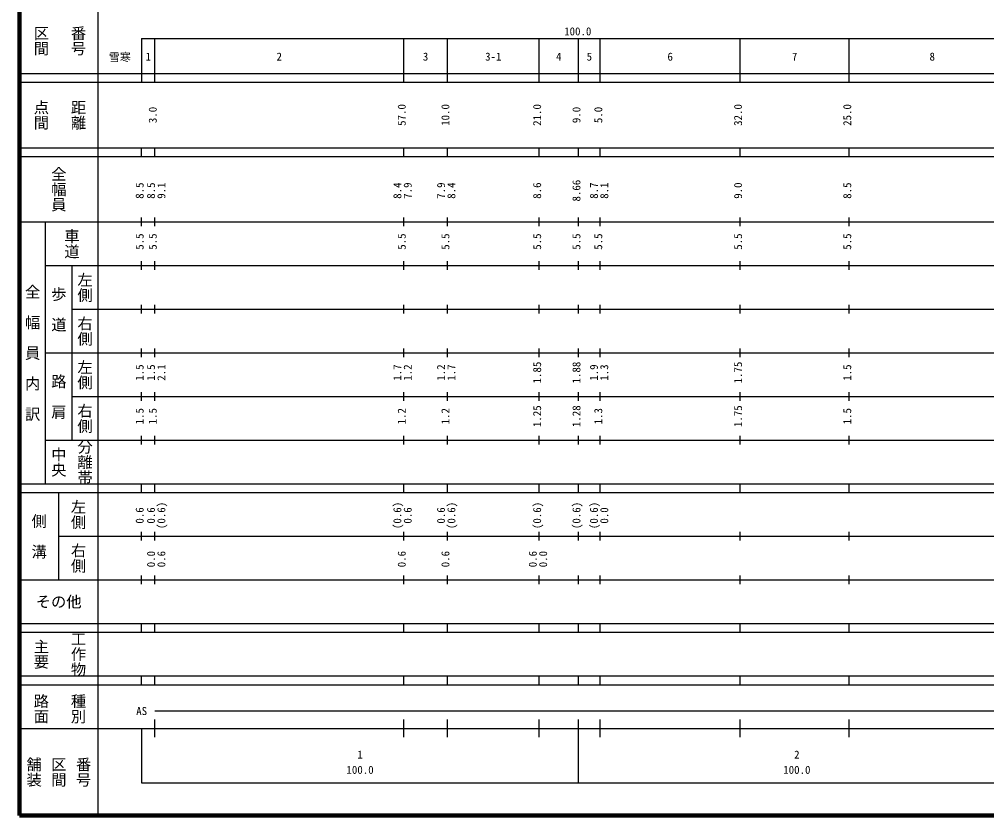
# Model space of a CAD drawing. Units: millimetres on the paper, enlarged 1000 times. Extents: x 40000 to 680000, y 20000 to 380000.
# Drawn here: x 40000 to 261455, y 20000 to 202409 of the extents above; entities that cross this region are included whole.
import ezdxf
from ezdxf.enums import TextEntityAlignment as Align

# ---------------------------------------------------------------- set-up
doc = ezdxf.new("R2010")
doc.units = ezdxf.units.MM
doc.header["$LTSCALE"] = 1000
doc.layers.add('M-TTL', color=2, linetype='Continuous', lineweight=140)
doc.layers.add('M-TTL-BAND', color=7, linetype='Continuous', lineweight=25)
doc.styles.add('@ＭＳ ゴシック', font='')
doc.styles.add('ＭＳ ゴシック', font='')
doc.styles.get('@ＭＳ ゴシック').set_extended_font_data('@MS Gothic')
doc.styles.get('ＭＳ ゴシック').set_extended_font_data('MS Gothic')

msp = doc.modelspace()

# ---------------------------------------------------------------- linework, layer by layer
at = {"layer": 'M-TTL'}
for p, q in [((40000, 380000), (40000, 20000)), ((40000, 20000), (680000, 20000))]:
    msp.add_line(p, q, dxfattribs=at)
at = {"layer": 'M-TTL-BAND'}
for p, q in [((58000, 370000), (58000, 20000)), ((68000, 198000), (579000, 198000)), ((68000, 198000), (68000, 188000)), ((71000, 188000), (71000, 198000)), ((128000, 188000), (128000, 198000)), ((138000, 188000), (138000, 198000)), ((159000, 188000), (159000, 198000)), ((168000, 188000), (168000, 198000)), ((173000, 188000), (173000, 198000)), ((205000, 188000), (205000, 198000)), ((230000, 188000), (230000, 198000)), ((40000, 190000), (579000, 190000)), ((40000, 188000), (579000, 188000)), ((40000, 173000), (579000, 173000)), ((68000, 171000), (68000, 173000)), ((71000, 171000), (71000, 173000)), ((128000, 171000), (128000, 173000)), ((138000, 171000), (138000, 173000)), ((159000, 171000), (159000, 173000)), ((168000, 171000), (168000, 173000)), ((173000, 171000), (173000, 173000)), ((205000, 171000), (205000, 173000)), ((230000, 171000), (230000, 173000)), ((40000, 171000), (579000, 171000)), ((40000, 156000), (579000, 156000)), ((46000, 96000), (46000, 156000)), ((68000, 155000), (68000, 157000)), ((71000, 155000), (71000, 157000)), ((128000, 155000), (128000, 157000)), ((138000, 155000), (138000, 157000)), ((159000, 155000), (159000, 157000)), ((168000, 155000), (168000, 157000)), ((173000, 155000), (173000, 157000)), ((205000, 155000), (205000, 157000)), ((230000, 155000), (230000, 157000)), ((68000, 145000), (68000, 147000)), ((71000, 145000), (71000, 147000)), ((128000, 145000), (128000, 147000)), ((138000, 145000), (138000, 147000)), ((159000, 145000), (159000, 147000)), ((168000, 145000), (168000, 147000)), ((173000, 145000), (173000, 147000)), ((205000, 145000), (205000, 147000)), ((230000, 145000), (230000, 147000)), ((46000, 146000), (579000, 146000)), ((52000, 146000), (52000, 106000)), ((52000, 136000), (579000, 136000)), ((68000, 135000), (68000, 137000)), ((71000, 135000), (71000, 137000)), ((128000, 135000), (128000, 137000)), ((138000, 135000), (138000, 137000)), ((159000, 135000), (159000, 137000)), ((168000, 135000), (168000, 137000)), ((173000, 135000), (173000, 137000)), ((205000, 135000), (205000, 137000)), ((230000, 135000), (230000, 137000)), ((68000, 125000), (68000, 127000)), ((71000, 125000), (71000, 127000)), ((128000, 125000), (128000, 127000)), ((138000, 125000), (138000, 127000)), ((159000, 125000), (159000, 127000)), ((168000, 125000), (168000, 127000)), ((173000, 125000), (173000, 127000)), ((205000, 125000), (205000, 127000)), ((230000, 125000), (230000, 127000)), ((46000, 126000), (579000, 126000)), ((52000, 116000), (579000, 116000)), ((68000, 115000), (68000, 117000)), ((71000, 115000), (71000, 117000)), ((128000, 115000), (128000, 117000)), ((138000, 115000), (138000, 117000)), ((159000, 115000), (159000, 117000)), ((168000, 115000), (168000, 117000)), ((173000, 115000), (173000, 117000)), ((205000, 115000), (205000, 117000)), ((230000, 115000), (230000, 117000)), ((68000, 105000), (68000, 107000)), ((71000, 105000), (71000, 107000)), ((128000, 105000), (128000, 107000)), ((138000, 105000), (138000, 107000)), ((159000, 105000), (159000, 107000)), ((168000, 105000), (168000, 107000)), ((173000, 105000), (173000, 107000)), ((205000, 105000), (205000, 107000)), ((230000, 105000), (230000, 107000)), ((46000, 106000), (579000, 106000)), ((40000, 96000), (579000, 96000)), ((68000, 94000), (68000, 96000)), ((71000, 94000), (71000, 96000)), ((128000, 94000), (128000, 96000)), ((138000, 94000), (138000, 96000)), ((159000, 94000), (159000, 96000)), ((168000, 94000), (168000, 96000)), ((173000, 94000), (173000, 96000)), ((205000, 94000), (205000, 96000)), ((230000, 94000), (230000, 96000)), ((40000, 94000), (579000, 94000)), ((49000, 94000), (49000, 74000)), ((68000, 83000), (68000, 85000)), ((71000, 83000), (71000, 85000)), ((128000, 83000), (128000, 85000)), ((138000, 83000), (138000, 85000)), ((159000, 83000), (159000, 85000)), ((168000, 83000), (168000, 85000)), ((173000, 83000), (173000, 85000)), ((205000, 83000), (205000, 85000)), ((230000, 83000), (230000, 85000)), ((49000, 84000), (579000, 84000)), ((40000, 74000), (579000, 74000)), ((68000, 73000), (68000, 75000)), ((71000, 73000), (71000, 75000)), ((128000, 73000), (128000, 75000)), ((138000, 73000), (138000, 75000)), ((159000, 73000), (159000, 75000)), ((168000, 73000), (168000, 75000)), ((173000, 73000), (173000, 75000)), ((205000, 73000), (205000, 75000)), ((230000, 73000), (230000, 75000)), ((40000, 64000), (579000, 64000)), ((68000, 62000), (68000, 64000)), ((71000, 62000), (71000, 64000)), ((128000, 62000), (128000, 64000)), ((138000, 62000), (138000, 64000)), ((159000, 62000), (159000, 64000)), ((168000, 62000), (168000, 64000)), ((173000, 62000), (173000, 64000)), ((205000, 62000), (205000, 64000)), ((230000, 62000), (230000, 64000)), ((40000, 62000), (579000, 62000)), ((40000, 52000), (579000, 52000)), ((68000, 50000), (68000, 52000)), ((71000, 50000), (71000, 52000)), ((128000, 50000), (128000, 52000)), ((138000, 50000), (138000, 52000)), ((159000, 50000), (159000, 52000)), ((168000, 50000), (168000, 52000)), ((173000, 50000), (173000, 52000)), ((205000, 50000), (205000, 52000)), ((230000, 50000), (230000, 52000)), ((40000, 50000), (579000, 50000)), ((71000, 44000), (565000, 44000)), ((40000, 40000), (579000, 40000)), ((68000, 40000), (68000, 27500)), ((71000, 38000), (71000, 42000)), ((128000, 38000), (128000, 42000)), ((138000, 38000), (138000, 42000)), ((159000, 38000), (159000, 42000)), ((168000, 27500), (168000, 42000)), ((173000, 38000), (173000, 42000)), ((205000, 38000), (205000, 42000)), ((230000, 38000), (230000, 42000)), ((68000, 27500), (579000, 27500))]:
    msp.add_line(p, q, dxfattribs=at)

# ---------------------------------------------------------------- texts
at = {"layer": 'M-TTL-BAND', "style": '@ＭＳ ゴシック'}
for s, p in [('区間', (45000, 197500)), ('番号', (53500, 197500)), ('点間', (45000, 180500)), ('距離', (53500, 180500)), ('全幅員', (49000, 163500)), ('車道', (52000, 151000)), ('左側', (55000, 141000)), ('全\u3000幅\u3000員\u3000内\u3000訳', (43000, 126000)), ('歩\u3000道', (49000, 136000)), ('右側', (55000, 131000)), ('左側', (55000, 121000)), ('路\u3000肩', (49000, 116000)), ('右側', (55000, 111000)), ('中央', (49000, 101000)), ('分離帯', (55000, 101000)), ('左側', (53500, 89000)), ('側\u3000溝', (44500, 84000)), ('右側', (53500, 79000)), ('主要', (45000, 57000)), ('工作物', (53500, 57000)), ('路面', (45000, 44500)), ('種別', (53500, 44500)), ('舗装', (43333, 30000)), ('番号', (54667, 30000)), ('区間', (49000, 30000))]:
    msp.add_text(s, height=2566, rotation=270, dxfattribs=at).set_placement(p, align=Align.MIDDLE_CENTER)
at = {"layer": 'M-TTL-BAND', "style": 'ＭＳ ゴシック'}
for s, p in [('100.0', (167844, 198195)), ('雪寒', (63017, 192272)), ('1', (69500, 192405)), ('2', (99500, 192405)), ('3', (133000, 192405)), ('3-1', (148500, 192405)), ('4', (163500, 192405)), ('5', (170500, 192405)), ('6', (189000, 192405)), ('7', (217500, 192405)), ('8', (249000, 192405)), ('AS', (68000, 42500)), ('1', (118000, 32523)), ('2', (218000, 32523)), ('100.0', (118000, 29033)), ('100.0', (218000, 29033))]:
    msp.add_text(s, height=1833, dxfattribs=at).set_placement(p, align=Align.BOTTOM_CENTER)
for s, p in [('3.0', (72000, 180500)), ('57.0', (129000, 180500)), ('10.0', (139000, 180500)), ('21.0', (160000, 180500)), ('9.0', (169000, 180500)), ('5.0', (174000, 180500)), ('32.0', (206000, 180500)), ('25.0', (231000, 180500)), ('8.5', (69000, 163174)), ('8.5', (71602, 163174)), ('9.1', (73972, 163174)), ('8.4', (128000, 163174)), ('7.9', (130370, 163174)), ('7.9', (138000, 163174)), ('8.4', (140370, 163174)), ('8.6', (160000, 163174)), ('8.66', (169000, 163174)), ('8.7', (173000, 163174)), ('8.1', (175370, 163174)), ('9.0', (206000, 163174)), ('8.5', (231000, 163174)), ('5.5', (69000, 151500)), ('5.5', (72000, 151500)), ('5.5', (129000, 151500)), ('5.5', (139000, 151500)), ('5.5', (160000, 151500)), ('5.5', (169000, 151500)), ('5.5', (174000, 151500)), ('5.5', (206000, 151500)), ('5.5', (231000, 151500)), ('1.5', (69000, 121500)), ('1.5', (71602, 121500)), ('2.1', (73972, 121500)), ('1.7', (128000, 121500)), ('1.2', (130370, 121500)), ('1.2', (138000, 121500)), ('1.7', (140370, 121500)), ('1.85', (160000, 121500)), ('1.88', (169000, 121500)), ('1.9', (173000, 121500)), ('1.3', (175370, 121500)), ('1.75', (206000, 121500)), ('1.5', (231000, 121500)), ('1.5', (69000, 111500)), ('1.5', (72000, 111500)), ('1.2', (129000, 111500)), ('1.2', (139000, 111500)), ('1.25', (160000, 111500)), ('1.28', (169000, 111500)), ('1.3', (174000, 111500)), ('1.75', (206000, 111500)), ('1.5', (231000, 111500)), ('(0.6)', (73972, 88764)), ('(0.6)', (128000, 88764)), ('(0.6)', (140370, 88764)), ('(0.6)', (160000, 88764)), ('(0.6)', (169000, 88764)), ('(0.6)', (173000, 88764)), ('0.6', (69000, 88764)), ('0.6', (71602, 88764)), ('0.6', (130370, 88764)), ('0.6', (138000, 88764)), ('0.0', (175370, 88764)), ('0.0', (71602, 78764)), ('0.6', (73972, 78764)), ('0.6', (129000, 78764)), ('0.6', (139000, 78764)), ('0.6', (159000, 78764)), ('0.0', (161370, 78764))]:
    msp.add_text(s, height=1833, rotation=90, dxfattribs=at).set_placement(p, align=Align.BOTTOM_CENTER)
msp.add_text('その他', height=2566, dxfattribs=at).set_placement((49000, 69000), align=Align.MIDDLE_CENTER)

doc.saveas('drawing.dxf')
